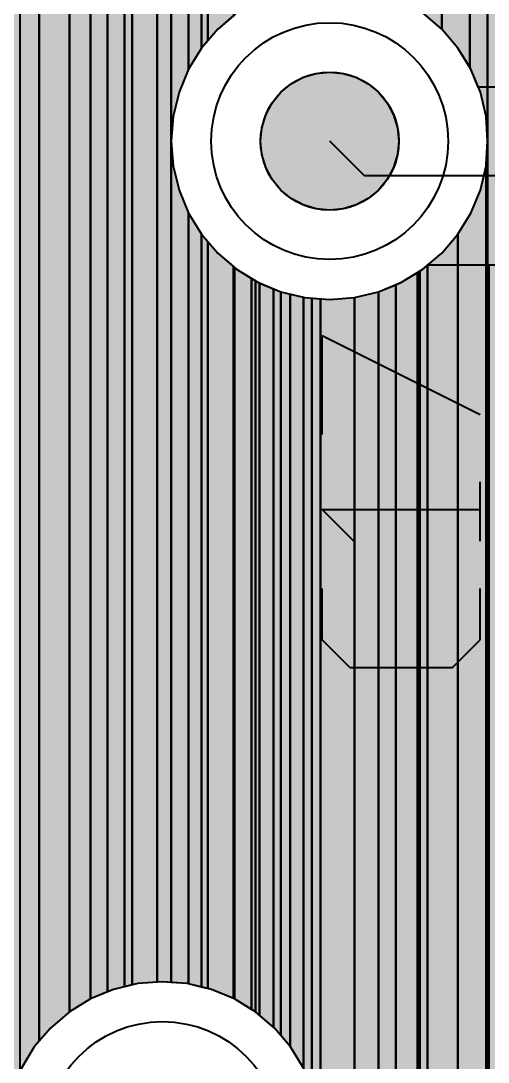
# Model space of a CAD drawing. Header units: millimetres. Extents: x 2 to 110, y 3 to 56.
# Drawn here: x 70.42 to 73.42, y 21.91 to 28.61 of the extents above; entities that cross this region are included whole.
import ezdxf

# ---------------------------------------------------------------- set-up
doc = ezdxf.new("R2010")
doc.units = ezdxf.units.MM
for name, color, linetype in [('bottom_copper', 7, 'Continuous'), ('drill_plated', 7, 'Continuous'), ('top_copper', 7, 'Continuous'), ('top_silk', 7, 'Continuous')]:
    doc.layers.add(name, color=color, linetype=linetype)

# ---------------------------------------------------------------- blocks, each defined once
blk = doc.blocks.new('Block24563')
at = {"layer": 'bottom_copper', "lineweight": 40}
for points in [[(0.3865, 24.294), (0.3771, 24.4534), (0.3398, 24.6089), (0.2786, 24.7567), (0.2711, 24.7689), (0.2711, 48.7902), (0.3865, 48.838), (0.3865, 24.294)], [(0.4957, 2.0516), (0.4307, 1.8946), (0.391, 1.7294), (0.3865, 1.6721), (0.3865, 48.838), (0.4281, 48.8552), (0.4957, 48.8966), (0.4957, 2.0516)], [(0.2711, 24.7689), (0.195, 24.893), (0.0911, 25.0146), (0.0911, 48.7493), (0.1059, 48.7505), (0.2711, 48.7902), (0.2711, 24.7689)], [(0.0911, 25.0146), (-0.0305, 25.1185), (-0.0652, 25.1398), (-0.0652, 48.7373), (-0.0635, 48.7372), (0.0911, 48.7493), (0.0911, 25.0146)], [(0.3865, 1.6721), (0.3777, 1.56), (0.3777, 24.1448), (0.3865, 24.294), (0.3865, 1.6721)], [(0.3771, 0), (0.195, 0), (0.195, 23.695), (0.2786, 23.8313), (0.3398, 23.9791), (0.3771, 24.1346), (0.3771, 0)], [(0.3777, 0), (0.3771, 0), (0.3771, 24.1346), (0.3777, 24.1448), (0.3777, 0)], [(0.195, 0), (0, 0), (0, 23.4956), (0.0911, 23.5734), (0.195, 23.695), (0.195, 0)], [(0, 1.56), (-0.01, 1.7294), (-0.0497, 1.8946), (-0.0652, 1.932), (-0.0652, 23.4482), (-0.0305, 23.4695), (0, 23.4956), (0, 1.56)]]:
    blk.add_hatch(color=7, dxfattribs=at).paths.add_polyline_path(points, flags=0)
at = {"layer": 'bottom_copper', "color": 7, "lineweight": 40}
for points in [[(0.3865, 24.294), (0.3771, 24.4534), (0.3398, 24.6089), (0.2786, 24.7567), (0.2711, 24.7689), (0.2711, 48.7902), (0.3865, 48.838), (0.3865, 24.294)], [(0.4957, 2.0516), (0.4307, 1.8946), (0.391, 1.7294), (0.3865, 1.6721), (0.3865, 48.838), (0.4281, 48.8552), (0.4957, 48.8966), (0.4957, 2.0516)], [(0.2711, 24.7689), (0.195, 24.893), (0.0911, 25.0146), (0.0911, 48.7493), (0.1059, 48.7505), (0.2711, 48.7902), (0.2711, 24.7689)], [(0.0911, 25.0146), (-0.0305, 25.1185), (-0.0652, 25.1398), (-0.0652, 48.7373), (-0.0635, 48.7372), (0.0911, 48.7493), (0.0911, 25.0146)], [(0.3865, 1.6721), (0.3777, 1.56), (0.3777, 24.1448), (0.3865, 24.294), (0.3865, 1.6721)], [(0.3771, 0), (0.195, 0), (0.195, 23.695), (0.2786, 23.8313), (0.3398, 23.9791), (0.3771, 24.1346), (0.3771, 0)], [(0.3777, 0), (0.3771, 0), (0.3771, 24.1346), (0.3777, 24.1448), (0.3777, 0)], [(0.195, 0), (0, 0), (0, 23.4956), (0.0911, 23.5734), (0.195, 23.695), (0.195, 0)], [(0, 1.56), (-0.01, 1.7294), (-0.0497, 1.8946), (-0.0652, 1.932), (-0.0652, 23.4482), (-0.0305, 23.4695), (0, 23.4956), (0, 1.56)]]:
    blk.add_lwpolyline(points, close=True, dxfattribs=at)
blk = doc.blocks.new('Block25898')
at = {"layer": 'bottom_copper', "lineweight": 40}
for points in [[(0.4912, 22.6856), (0.39, 22.5992), (0.326, 22.5243), (0.326, 35.4624), (0.4396, 35.5321), (0.4912, 35.5762), (0.4912, 22.6856)], [(0.326, 22.5243), (0.2861, 22.4776), (0.2025, 22.3413), (0.2025, 35.4067), (0.3033, 35.4485), (0.326, 35.4624), (0.326, 22.5243)], [(0.0915, 16.4672), (0.0347, 16.4717), (0, 16.469), (0, 35.35), (0.0915, 35.3719), (0.0915, 16.4672)], [(0.2025, 22.3413), (0.1413, 22.1935), (0.104, 22.038), (0.0915, 21.8786), (0.0915, 35.3719), (0.1555, 35.3873), (0.2025, 35.4067), (0.2025, 22.3413)], [(0, 16.469), (-0.1247, 16.4592), (-0.161, 16.4505), (-0.161, 35.3376), (-0.1594, 35.3375), (0, 35.35), (0, 16.469)], [(0.2025, 16.4572), (0.1941, 16.4592), (0.0915, 16.4672), (0.0915, 21.8786), (0.104, 21.7192), (0.1413, 21.5637), (0.2025, 21.4159), (0.2025, 16.4572)], [(0.326, 16.4275), (0.2025, 16.4572), (0.2025, 21.4159), (0.2861, 21.2796), (0.326, 21.2329), (0.326, 16.4275)], [(0.4912, 16.3632), (0.3496, 16.4219), (0.326, 16.4275), (0.326, 21.2329), (0.39, 21.158), (0.4912, 21.0715), (0.4912, 16.3632)], [(0.6071, 16.2934), (0.4974, 16.3607), (0.4912, 16.3632), (0.4912, 21.0715), (0.5116, 21.0541), (0.6071, 20.9955), (0.6071, 16.2934)], [(0.7487, 16.1788), (0.6337, 16.2771), (0.6071, 16.2934), (0.6071, 20.9955), (0.6479, 20.9705), (0.7487, 20.9287), (0.7487, 16.1788)], [(1.6749, -0.4834), (1.6254, -0.3638), (1.5366, -0.2189), (1.5366, 20.9553), (1.5733, 20.9705), (1.6749, 21.0328), (1.6749, -0.4834)], [(0.8566, 16.0546), (0.7553, 16.1732), (0.7487, 16.1788), (0.7487, 20.9287), (0.7957, 20.9093), (0.8566, 20.8947), (0.8566, 16.0546)], [(1.4255, -0.089), (1.2971, 0.0206), (1.27, 0.0372), (1.27, 20.872), (1.4255, 20.9093), (1.4255, -0.089)], [(1.5366, -0.2189), (1.4263, -0.0897), (1.4255, -0.089), (1.4255, 20.9093), (1.5366, 20.9553), (1.5366, -0.2189)], [(0.9952, 15.7887), (0.9428, 15.9153), (0.8592, 16.0516), (0.8566, 16.0546), (0.8566, 20.8947), (0.9512, 20.872), (0.9952, 20.8685), (0.9952, 15.7887)], [(1.0507, 15.4526), (1.0413, 15.612), (1.004, 15.7675), (0.9952, 15.7887), (0.9952, 20.8685), (1.0507, 20.8642), (1.0507, 15.4526)], [(1.27, 0.0372), (1.1522, 0.1094), (1.0507, 0.1514), (1.0507, 20.8642), (1.1106, 20.8595), (1.27, 20.872), (1.27, 0.0372)]]:
    blk.add_hatch(color=7, dxfattribs=at).paths.add_polyline_path(points, flags=0)
at = {"layer": 'bottom_copper', "color": 7, "lineweight": 40}
for points in [[(0.4912, 22.6856), (0.39, 22.5992), (0.326, 22.5243), (0.326, 35.4624), (0.4396, 35.5321), (0.4912, 35.5762), (0.4912, 22.6856)], [(0.326, 22.5243), (0.2861, 22.4776), (0.2025, 22.3413), (0.2025, 35.4067), (0.3033, 35.4485), (0.326, 35.4624), (0.326, 22.5243)], [(0.0915, 16.4672), (0.0347, 16.4717), (0, 16.469), (0, 35.35), (0.0915, 35.3719), (0.0915, 16.4672)], [(0.2025, 22.3413), (0.1413, 22.1935), (0.104, 22.038), (0.0915, 21.8786), (0.0915, 35.3719), (0.1555, 35.3873), (0.2025, 35.4067), (0.2025, 22.3413)], [(0, 16.469), (-0.1247, 16.4592), (-0.161, 16.4505), (-0.161, 35.3376), (-0.1594, 35.3375), (0, 35.35), (0, 16.469)], [(0.2025, 16.4572), (0.1941, 16.4592), (0.0915, 16.4672), (0.0915, 21.8786), (0.104, 21.7192), (0.1413, 21.5637), (0.2025, 21.4159), (0.2025, 16.4572)], [(0.326, 16.4275), (0.2025, 16.4572), (0.2025, 21.4159), (0.2861, 21.2796), (0.326, 21.2329), (0.326, 16.4275)], [(0.4912, 16.3632), (0.3496, 16.4219), (0.326, 16.4275), (0.326, 21.2329), (0.39, 21.158), (0.4912, 21.0715), (0.4912, 16.3632)], [(0.6071, 16.2934), (0.4974, 16.3607), (0.4912, 16.3632), (0.4912, 21.0715), (0.5116, 21.0541), (0.6071, 20.9955), (0.6071, 16.2934)], [(0.7487, 16.1788), (0.6337, 16.2771), (0.6071, 16.2934), (0.6071, 20.9955), (0.6479, 20.9705), (0.7487, 20.9287), (0.7487, 16.1788)], [(1.6749, -0.4834), (1.6254, -0.3638), (1.5366, -0.2189), (1.5366, 20.9553), (1.5733, 20.9705), (1.6749, 21.0328), (1.6749, -0.4834)], [(0.8566, 16.0546), (0.7553, 16.1732), (0.7487, 16.1788), (0.7487, 20.9287), (0.7957, 20.9093), (0.8566, 20.8947), (0.8566, 16.0546)], [(1.4255, -0.089), (1.2971, 0.0206), (1.27, 0.0372), (1.27, 20.872), (1.4255, 20.9093), (1.4255, -0.089)], [(1.5366, -0.2189), (1.4263, -0.0897), (1.4255, -0.089), (1.4255, 20.9093), (1.5366, 20.9553), (1.5366, -0.2189)], [(0.9952, 15.7887), (0.9428, 15.9153), (0.8592, 16.0516), (0.8566, 16.0546), (0.8566, 20.8947), (0.9512, 20.872), (0.9952, 20.8685), (0.9952, 15.7887)], [(1.0507, 15.4526), (1.0413, 15.612), (1.004, 15.7675), (0.9952, 15.7887), (0.9952, 20.8685), (1.0507, 20.8642), (1.0507, 15.4526)], [(1.27, 0.0372), (1.1522, 0.1094), (1.0507, 0.1514), (1.0507, 20.8642), (1.1106, 20.8595), (1.27, 20.872), (1.27, 0.0372)]]:
    blk.add_lwpolyline(points, close=True, dxfattribs=at)
blk = doc.blocks.new('Block27405')
at = {"layer": 'bottom_copper', "lineweight": 40}
for points in [[(1.5789, 18.5037), (1.5475, 18.467), (1.4639, 18.3307), (1.4573, 18.3148), (1.4573, 38.0514), (1.5789, 37.9475), (1.5789, 18.5037)], [(1.773, 18.6925), (1.6514, 18.5886), (1.5789, 18.5037), (1.5789, 37.9475), (1.7152, 37.8639), (1.773, 37.84), (1.773, 18.6925)], [(1.9093, 18.7761), (1.773, 18.6925), (1.773, 37.84), (1.863, 37.8027), (1.9093, 37.7916), (1.9093, 18.7761)], [(2.0185, 18.8213), (1.9093, 18.7761), (1.9093, 37.7916), (2.0185, 37.7654), (2.0185, 18.8213)], [(2.1763, 18.8659), (2.0571, 18.8373), (2.0185, 18.8213), (2.0185, 37.7654), (2.1763, 37.753), (2.1763, 18.8659)]]:
    blk.add_hatch(color=7, dxfattribs=at).paths.add_polyline_path(points, flags=0)
at = {"layer": 'bottom_copper', "color": 7, "lineweight": 40}
for points in [[(1.5789, 18.5037), (1.5475, 18.467), (1.4639, 18.3307), (1.4573, 18.3148), (1.4573, 38.0514), (1.5789, 37.9475), (1.5789, 18.5037)], [(1.773, 18.6925), (1.6514, 18.5886), (1.5789, 18.5037), (1.5789, 37.9475), (1.7152, 37.8639), (1.773, 37.84), (1.773, 18.6925)], [(1.9093, 18.7761), (1.773, 18.6925), (1.773, 37.84), (1.863, 37.8027), (1.9093, 37.7916), (1.9093, 18.7761)], [(2.0185, 18.8213), (1.9093, 18.7761), (1.9093, 37.7916), (2.0185, 37.7654), (2.0185, 18.8213)], [(2.1763, 18.8659), (2.0571, 18.8373), (2.0185, 18.8213), (2.0185, 37.7654), (2.1763, 37.753), (2.1763, 18.8659)]]:
    blk.add_lwpolyline(points, close=True, dxfattribs=at)
blk = doc.blocks.new('Block87361')
at = {"layer": 'top_copper', "lineweight": 40}
for points in [[(0, 0), (-0.0071, -0.0017), (-0.044, -0.017), (-0.0781, -0.0379), (-0.0893, -0.0474), (-0.2507, -0.0474), (-0.2984, 0.0678), (-0.382, 0.2041), (-0.4859, 0.3257), (-0.6075, 0.4296), (-0.7438, 0.5132), (-0.8916, 0.5744), (-1.0471, 0.6117), (-1.2065, 0.6242), (-1.3659, 0.6117), (-1.5214, 0.5744), (-1.6582, 0.5177), (-1.6582, 1.5101), (-0.8563, 1.5101), (-0.6165, 1.2702), (-0.6067, 1.2589), (-0.5612, 1.2199), (-0.51, 1.1886), (-0.4546, 1.1656), (-0.3963, 1.1516), (-0.3365, 1.1469), (-0.3216, 1.1481), (0, 1.1481), (0, 0)], [(0.3021, 1.1445), (0.2665, 1.1045), (0.2345, 1.0849), (0.1661, 1.0265), (0.1077, 0.9581), (0.0607, 0.8814), (0.0263, 0.7982), (0.0053, 0.7108), (0, 0.6211), (0, 1.1481), (0.3057, 1.1481), (0.3021, 1.1445)]]:
    blk.add_hatch(color=7, dxfattribs=at).paths.add_polyline_path(points, flags=0)
at = {"layer": 'top_copper', "color": 7, "lineweight": 40}
for points in [[(0, 0), (-0.0071, -0.0017), (-0.044, -0.017), (-0.0781, -0.0379), (-0.0893, -0.0474), (-0.2507, -0.0474), (-0.2984, 0.0678), (-0.382, 0.2041), (-0.4859, 0.3257), (-0.6075, 0.4296), (-0.7438, 0.5132), (-0.8916, 0.5744), (-1.0471, 0.6117), (-1.2065, 0.6242), (-1.3659, 0.6117), (-1.5214, 0.5744), (-1.6582, 0.5177), (-1.6582, 1.5101), (-0.8563, 1.5101), (-0.6165, 1.2702), (-0.6067, 1.2589), (-0.5612, 1.2199), (-0.51, 1.1886), (-0.4546, 1.1656), (-0.3963, 1.1516), (-0.3365, 1.1469), (-0.3216, 1.1481), (0, 1.1481), (0, 0)], [(0.3021, 1.1445), (0.2665, 1.1045), (0.2345, 1.0849), (0.1661, 1.0265), (0.1077, 0.9581), (0.0607, 0.8814), (0.0263, 0.7982), (0.0053, 0.7108), (0, 0.6211), (0, 1.1481), (0.3057, 1.1481), (0.3021, 1.1445)]]:
    blk.add_lwpolyline(points, close=True, dxfattribs=at)
blk = doc.blocks.new('Block88130')
at = {"layer": 'top_copper', "lineweight": 40}
for points in [[(0.9444, 1.544), (0.9344, 1.7134), (0.8947, 1.8786), (0.8947, 23.4417), (0.9139, 23.4535), (0.9444, 23.4795), (0.9444, 1.544)], [(1.3221, 0), (0.9444, 0), (0.9444, 23.4795), (0.9479, 23.4825), (1.3221, 23.4825), (1.3221, 0)], [(1.3382, 1.7251), (1.3354, 1.7134), (1.3221, 1.544), (1.3221, 23.4825), (1.3382, 23.4825), (1.3382, 1.7251)], [(0.8947, 1.8786), (0.8297, 2.0356), (0.7409, 2.1805), (0.7409, 23.3547), (0.7776, 23.3699), (0.8947, 23.4417), (0.8947, 1.8786)], [(0, 18.5253), (-0.0404, 18.5726), (-0.1368, 18.655), (-0.1368, 23.3654), (0, 23.3087), (0, 18.5253)], [(0.7409, 2.1805), (0.6306, 2.3097), (0.6298, 2.3104), (0.6298, 23.3087), (0.7409, 23.3547), (0.7409, 2.1805)], [(0.1471, 18.3147), (0.0635, 18.451), (0, 18.5253), (0, 23.3087), (0.1471, 23.2734), (0.1471, 18.3147)], [(0.255, 17.852), (0.2456, 18.0114), (0.2083, 18.1669), (0.1471, 18.3147), (0.1471, 23.2734), (0.1555, 23.2714), (0.255, 23.2636), (0.255, 17.852)], [(0.4743, 2.4366), (0.3565, 2.5088), (0.255, 2.5508), (0.255, 23.2636), (0.3149, 23.2589), (0.4743, 23.2714), (0.4743, 2.4366)], [(0.6298, 2.3104), (0.5014, 2.42), (0.4743, 2.4366), (0.4743, 23.2714), (0.6298, 23.3087), (0.6298, 2.3104)]]:
    blk.add_hatch(color=7, dxfattribs=at).paths.add_polyline_path(points, flags=0)
at = {"layer": 'top_copper', "color": 7, "lineweight": 40}
for points in [[(0.9444, 1.544), (0.9344, 1.7134), (0.8947, 1.8786), (0.8947, 23.4417), (0.9139, 23.4535), (0.9444, 23.4795), (0.9444, 1.544)], [(1.3221, 0), (0.9444, 0), (0.9444, 23.4795), (0.9479, 23.4825), (1.3221, 23.4825), (1.3221, 0)], [(1.3382, 1.7251), (1.3354, 1.7134), (1.3221, 1.544), (1.3221, 23.4825), (1.3382, 23.4825), (1.3382, 1.7251)], [(0.8947, 1.8786), (0.8297, 2.0356), (0.7409, 2.1805), (0.7409, 23.3547), (0.7776, 23.3699), (0.8947, 23.4417), (0.8947, 1.8786)], [(0, 18.5253), (-0.0404, 18.5726), (-0.1368, 18.655), (-0.1368, 23.3654), (0, 23.3087), (0, 18.5253)], [(0.7409, 2.1805), (0.6306, 2.3097), (0.6298, 2.3104), (0.6298, 23.3087), (0.7409, 23.3547), (0.7409, 2.1805)], [(0.1471, 18.3147), (0.0635, 18.451), (0, 18.5253), (0, 23.3087), (0.1471, 23.2734), (0.1471, 18.3147)], [(0.255, 17.852), (0.2456, 18.0114), (0.2083, 18.1669), (0.1471, 18.3147), (0.1471, 23.2734), (0.1555, 23.2714), (0.255, 23.2636), (0.255, 17.852)], [(0.4743, 2.4366), (0.3565, 2.5088), (0.255, 2.5508), (0.255, 23.2636), (0.3149, 23.2589), (0.4743, 23.2714), (0.4743, 2.4366)], [(0.6298, 2.3104), (0.5014, 2.42), (0.4743, 2.4366), (0.4743, 23.2714), (0.6298, 23.3087), (0.6298, 2.3104)]]:
    blk.add_lwpolyline(points, close=True, dxfattribs=at)
blk = doc.blocks.new('Block89027')
at = {"layer": 'top_copper', "lineweight": 40}
for points in [[(2.6609, -3.7992), (2.6041, -3.7947), (2.4447, -3.8072), (2.3607, -3.8273), (2.3607, 3.5172), (2.6609, 3.5172), (2.6609, -3.7992)], [(2.8555, 2.2112), (2.7719, 2.0749), (2.7107, 1.9271), (2.6734, 1.7716), (2.6609, 1.6122), (2.6609, 3.5172), (2.8555, 3.5172), (2.8555, 2.2112)], [(3.0668, 2.4246), (2.9594, 2.3328), (2.8555, 2.2112), (2.8555, 3.5172), (3.0668, 3.5172), (3.0668, 2.4246)], [(2.3607, -3.8273), (2.2892, -3.8445), (2.1414, -3.9057), (2.0051, -3.9893), (1.8835, -4.0932), (1.7796, -4.2148), (1.696, -4.3511), (1.6411, -4.4838), (1.4988, -4.4838), (1.4988, 2.9182), (2.0959, 2.9182), (2.1059, 2.9174), (2.1458, 2.9205), (2.1846, 2.9299), (2.2216, 2.9452), (2.2557, 2.9661), (2.2861, 2.992), (2.312, 3.0224), (2.3329, 3.0565), (2.3482, 3.0935), (2.3576, 3.1323), (2.3607, 3.1722), (2.3607, -3.8273)], [(2.8555, -3.8293), (2.7635, -3.8072), (2.6609, -3.7992), (2.6609, 1.6122), (2.6734, 1.4528), (2.7107, 1.2973), (2.7719, 1.1495), (2.8555, 1.0132), (2.8555, -3.8293)], [(3.0668, -3.9057), (2.919, -3.8445), (2.8555, -3.8293), (2.8555, 1.0132), (2.9594, 0.8916), (3.0668, 0.7998), (3.0668, -3.9057)], [(3.2031, -3.9893), (3.0668, -3.9057), (3.0668, 0.7998), (3.081, 0.7877), (3.2031, 0.7128), (3.2031, -3.9893)], [(3.2283, -4.0108), (3.2031, -3.9893), (3.2031, 0.7128), (3.2173, 0.7041), (3.2283, 0.6996), (3.2283, -4.0108)]]:
    blk.add_hatch(color=7, dxfattribs=at).paths.add_polyline_path(points, flags=0)
at = {"layer": 'top_copper', "color": 7, "lineweight": 40}
for points in [[(2.6609, -3.7992), (2.6041, -3.7947), (2.4447, -3.8072), (2.3607, -3.8273), (2.3607, 3.5172), (2.6609, 3.5172), (2.6609, -3.7992)], [(2.8555, 2.2112), (2.7719, 2.0749), (2.7107, 1.9271), (2.6734, 1.7716), (2.6609, 1.6122), (2.6609, 3.5172), (2.8555, 3.5172), (2.8555, 2.2112)], [(3.0668, 2.4246), (2.9594, 2.3328), (2.8555, 2.2112), (2.8555, 3.5172), (3.0668, 3.5172), (3.0668, 2.4246)], [(2.3607, -3.8273), (2.2892, -3.8445), (2.1414, -3.9057), (2.0051, -3.9893), (1.8835, -4.0932), (1.7796, -4.2148), (1.696, -4.3511), (1.6411, -4.4838), (1.4988, -4.4838), (1.4988, 2.9182), (2.0959, 2.9182), (2.1059, 2.9174), (2.1458, 2.9205), (2.1846, 2.9299), (2.2216, 2.9452), (2.2557, 2.9661), (2.2861, 2.992), (2.312, 3.0224), (2.3329, 3.0565), (2.3482, 3.0935), (2.3576, 3.1323), (2.3607, 3.1722), (2.3607, -3.8273)], [(2.8555, -3.8293), (2.7635, -3.8072), (2.6609, -3.7992), (2.6609, 1.6122), (2.6734, 1.4528), (2.7107, 1.2973), (2.7719, 1.1495), (2.8555, 1.0132), (2.8555, -3.8293)], [(3.0668, -3.9057), (2.919, -3.8445), (2.8555, -3.8293), (2.8555, 1.0132), (2.9594, 0.8916), (3.0668, 0.7998), (3.0668, -3.9057)], [(3.2031, -3.9893), (3.0668, -3.9057), (3.0668, 0.7998), (3.081, 0.7877), (3.2031, 0.7128), (3.2031, -3.9893)], [(3.2283, -4.0108), (3.2031, -3.9893), (3.2031, 0.7128), (3.2173, 0.7041), (3.2283, 0.6996), (3.2283, -4.0108)]]:
    blk.add_lwpolyline(points, close=True, dxfattribs=at)

msp = doc.modelspace()

# ---------------------------------------------------------------- hatches: boundary and pattern name
at = {"layer": 'bottom_copper', "lineweight": 40}
msp.add_hatch(color=7, dxfattribs=at).paths.add_polyline_path([(72.84, 27.7453), (72.8147, 27.6619), (72.7736, 27.585), (72.7183, 27.5177), (72.651, 27.4624), (72.5741, 27.4213), (72.4907, 27.396), (72.404, 27.3875), (72.3173, 27.396), (72.2339, 27.4213), (72.157, 27.4624), (72.0897, 27.5177), (72.0344, 27.585), (71.9933, 27.6619), (71.968, 27.7453), (71.9595, 27.832), (71.968, 27.9187), (71.9933, 28.0021), (72.0344, 28.079), (72.0897, 28.1463), (72.157, 28.2016), (72.2339, 28.2427), (72.3173, 28.268), (72.404, 28.2765), (72.4907, 28.268), (72.5741, 28.2427), (72.651, 28.2016), (72.7183, 28.1463), (72.7736, 28.079), (72.8147, 28.0021), (72.84, 27.9187), (72.8485, 27.832), (72.84, 27.7453)], flags=0)
at = {"layer": 'drill_plated', "lineweight": 40}
msp.add_hatch(color=7, dxfattribs=at).paths.add_polyline_path([(72.84, 27.7453), (72.8147, 27.6619), (72.7736, 27.585), (72.7183, 27.5177), (72.651, 27.4624), (72.5741, 27.4213), (72.4907, 27.396), (72.404, 27.3875), (72.3173, 27.396), (72.2339, 27.4213), (72.157, 27.4624), (72.0897, 27.5177), (72.0344, 27.585), (71.9933, 27.6619), (71.968, 27.7453), (71.9595, 27.832), (71.968, 27.9187), (71.9933, 28.0021), (72.0344, 28.079), (72.0897, 28.1463), (72.157, 28.2016), (72.2339, 28.2427), (72.3173, 28.268), (72.404, 28.2765), (72.4907, 28.268), (72.5741, 28.2427), (72.651, 28.2016), (72.7183, 28.1463), (72.7736, 28.079), (72.8147, 28.0021), (72.84, 27.9187), (72.8485, 27.832), (72.84, 27.7453)], flags=0)
at = {"layer": 'top_copper', "lineweight": 40}
msp.add_hatch(color=7, dxfattribs=at).paths.add_polyline_path([(72.84, 27.7453), (72.8147, 27.6619), (72.7736, 27.585), (72.7183, 27.5177), (72.651, 27.4624), (72.5741, 27.4213), (72.4907, 27.396), (72.404, 27.3875), (72.3173, 27.396), (72.2339, 27.4213), (72.157, 27.4624), (72.0897, 27.5177), (72.0344, 27.585), (71.9933, 27.6619), (71.968, 27.7453), (71.9595, 27.832), (71.968, 27.9187), (71.9933, 28.0021), (72.0344, 28.079), (72.0897, 28.1463), (72.157, 28.2016), (72.2339, 28.2427), (72.3173, 28.268), (72.404, 28.2765), (72.4907, 28.268), (72.5741, 28.2427), (72.651, 28.2016), (72.7183, 28.1463), (72.7736, 28.079), (72.8147, 28.0021), (72.84, 27.9187), (72.8485, 27.832), (72.84, 27.7453)], flags=0)

# ---------------------------------------------------------------- linework, layer by layer
at = {"layer": 'bottom_copper', "color": 7, "lineweight": 40}
for p, q in [((71.1324, 22.4039), (71.1324, 41.291)), ((71.1324, 41.291), (71.1324, 22.4039)), ((71.805, 28.6565), (71.6834, 28.5526)), ((73.1246, 28.5526), (73.003, 28.6565)), ((71.6834, 28.5526), (71.5795, 28.431)), ((73.2285, 28.431), (73.1246, 28.5526)), ((71.5795, 28.431), (71.4959, 28.2947)), ((73.3121, 28.2947), (73.2285, 28.431)), ((71.4959, 28.2947), (71.4347, 28.1469)), ((73.3733, 28.1469), (73.3121, 28.2947)), ((71.4347, 28.1469), (71.3974, 27.9914)), ((73.4106, 27.9914), (73.3733, 28.1469)), ((71.3974, 27.9914), (71.3849, 27.832)), ((73.42, 27.832), (73.4106, 27.9914)), ((71.3849, 27.832), (71.3974, 27.6726)), ((73.4106, 27.6726), (73.42, 27.832)), ((71.3974, 27.6726), (71.4347, 27.5171)), ((73.3733, 27.5171), (73.4106, 27.6726)), ((71.4347, 27.5171), (71.4959, 27.3693)), ((73.3121, 27.3693), (73.3733, 27.5171)), ((71.4959, 27.3693), (71.5795, 27.233)), ((73.2285, 27.233), (73.3121, 27.3693)), ((71.5795, 27.233), (71.6834, 27.1114)), ((73.1246, 27.1114), (73.2285, 27.233)), ((71.6834, 27.1114), (71.805, 27.0075)), ((73.003, 27.0075), (73.1246, 27.1114)), ((71.805, 27.0075), (71.9413, 26.9239)), ((72.9683, 26.9862), (73.003, 27.0075)), ((72.8667, 26.9239), (72.9683, 26.9862)), ((72.9683, 5.47), (72.9683, 26.9862)), ((72.9683, 26.9862), (72.9683, 5.47)), ((71.9413, 26.9239), (72.0891, 26.8627)), ((72.0891, 26.8627), (72.2446, 26.8254)), ((72.5634, 26.8254), (72.7189, 26.8627)), ((72.7189, 26.8627), (72.8667, 26.9239)), ((72.2446, 26.8254), (72.404, 26.8129)), ((72.404, 26.8129), (72.5634, 26.8254)), ((71.0132, 22.3753), (70.8654, 22.3141)), ((71.1324, 22.4039), (71.0132, 22.3753)), ((71.1687, 22.4126), (71.1324, 22.4039)), ((71.3281, 22.4251), (71.1687, 22.4126)), ((71.4875, 22.4126), (71.3281, 22.4251)), ((71.643, 22.3753), (71.4875, 22.4126)), ((71.7908, 22.3141), (71.643, 22.3753)), ((70.8654, 22.3141), (70.7291, 22.2305)), ((71.9271, 22.2305), (71.7908, 22.3141)), ((70.7291, 22.2305), (70.6075, 22.1266)), ((72.0487, 22.1266), (71.9271, 22.2305)), ((70.6075, 22.1266), (70.5036, 22.005)), ((72.1526, 22.005), (72.0487, 22.1266)), ((70.5036, 22.005), (70.42, 21.8687)), ((72.2362, 21.8687), (72.1526, 22.005))]:
    msp.add_line(p, q, dxfattribs=at)
msp.add_lwpolyline([(72.84, 27.7453), (72.8147, 27.6619), (72.7736, 27.585), (72.7183, 27.5177), (72.651, 27.4624), (72.5741, 27.4213), (72.4907, 27.396), (72.404, 27.3875), (72.3173, 27.396), (72.2339, 27.4213), (72.157, 27.4624), (72.0897, 27.5177), (72.0344, 27.585), (71.9933, 27.6619), (71.968, 27.7453), (71.9595, 27.832), (71.968, 27.9187), (71.9933, 28.0021), (72.0344, 28.079), (72.0897, 28.1463), (72.157, 28.2016), (72.2339, 28.2427), (72.3173, 28.268), (72.404, 28.2765), (72.4907, 28.268), (72.5741, 28.2427), (72.651, 28.2016), (72.7183, 28.1463), (72.7736, 28.079), (72.8147, 28.0021), (72.84, 27.9187), (72.8485, 27.832), (72.84, 27.7453)], close=True, dxfattribs=at)
for centre, major_axis in [((72.404, 27.832), (0.762, 0)), ((72.404, 27.832), (0.4445, 0)), ((71.3281, 21.406), (0.762, 0))]:
    msp.add_ellipse(centre, major_axis=major_axis, ratio=1, dxfattribs=at)
at = {"layer": 'drill_plated', "color": 7, "lineweight": 40}
msp.add_lwpolyline([(72.84, 27.7453), (72.8147, 27.6619), (72.7736, 27.585), (72.7183, 27.5177), (72.651, 27.4624), (72.5741, 27.4213), (72.4907, 27.396), (72.404, 27.3875), (72.3173, 27.396), (72.2339, 27.4213), (72.157, 27.4624), (72.0897, 27.5177), (72.0344, 27.585), (71.9933, 27.6619), (71.968, 27.7453), (71.9595, 27.832), (71.968, 27.9187), (71.9933, 28.0021), (72.0344, 28.079), (72.0897, 28.1463), (72.157, 28.2016), (72.2339, 28.2427), (72.3173, 28.268), (72.404, 28.2765), (72.4907, 28.268), (72.5741, 28.2427), (72.651, 28.2016), (72.7183, 28.1463), (72.7736, 28.079), (72.8147, 28.0021), (72.84, 27.9187), (72.8485, 27.832), (72.84, 27.7453)], close=True, dxfattribs=at)
msp.add_ellipse((72.404, 27.832), major_axis=(0.4445, 0), ratio=1, dxfattribs=at)
at = {"layer": 'top_copper', "color": 7, "lineweight": 40}
for p, q in [((71.805, 28.6565), (71.6834, 28.5526)), ((73.1246, 28.5526), (73.003, 28.6565)), ((71.6834, 28.5526), (71.5795, 28.431)), ((73.2285, 28.431), (73.1246, 28.5526)), ((71.5795, 28.431), (71.4959, 28.2947)), ((73.3121, 28.2947), (73.2285, 28.431)), ((71.4959, 28.2947), (71.4347, 28.1469)), ((73.3598, 28.1795), (73.3121, 28.2947)), ((71.4347, 28.1469), (71.3974, 27.9914)), ((73.5212, 28.1795), (73.3598, 28.1795)), ((71.3974, 27.9914), (71.3849, 27.832)), ((71.3849, 27.832), (71.3974, 27.6726)), ((72.628, 27.608), (72.404, 27.832)), ((71.3974, 27.6726), (71.4347, 27.5171)), ((74.182, 27.608), (72.628, 27.608)), ((71.4347, 27.5171), (71.4959, 27.3693)), ((71.4959, 27.3693), (71.5795, 27.233)), ((71.5795, 27.233), (71.6834, 27.1114)), ((71.6834, 27.1114), (71.805, 27.0075)), ((71.805, 27.0075), (71.9413, 26.9239)), ((72.8667, 26.9239), (73.003, 27.0075)), ((73.003, 27.0075), (73.037, 27.0365)), ((73.037, 27.0365), (73.5212, 27.0365)), ((71.9413, 26.9239), (71.9523, 26.9194)), ((71.9523, 22.209), (71.9523, 26.9194)), ((71.9523, 26.9194), (72.0891, 26.8627)), ((71.9523, 26.9194), (71.9523, 22.209)), ((72.0891, 26.8627), (72.2446, 26.8254)), ((72.5634, 26.8254), (72.7189, 26.8627)), ((72.7189, 26.8627), (72.8667, 26.9239)), ((72.2446, 26.8254), (72.404, 26.8129)), ((72.404, 26.8129), (72.5634, 26.8254)), ((71.0132, 22.3753), (70.8654, 22.3141)), ((71.1687, 22.4126), (71.0132, 22.3753)), ((71.3281, 22.4251), (71.1687, 22.4126)), ((71.4875, 22.4126), (71.3281, 22.4251)), ((71.643, 22.3753), (71.4875, 22.4126)), ((71.7908, 22.3141), (71.643, 22.3753)), ((70.8654, 22.3141), (70.7291, 22.2305)), ((71.9271, 22.2305), (71.7908, 22.3141)), ((70.7291, 22.2305), (70.6075, 22.1266)), ((71.9523, 22.209), (71.9271, 22.2305)), ((72.0487, 22.1266), (71.9523, 22.209)), ((70.6075, 22.1266), (70.5036, 22.005)), ((72.1526, 22.005), (72.0487, 22.1266)), ((70.5036, 22.005), (70.42, 21.8687)), ((72.2362, 21.8687), (72.1526, 22.005))]:
    msp.add_line(p, q, dxfattribs=at)
msp.add_lwpolyline([(72.84, 27.7453), (72.8147, 27.6619), (72.7736, 27.585), (72.7183, 27.5177), (72.651, 27.4624), (72.5741, 27.4213), (72.4907, 27.396), (72.404, 27.3875), (72.3173, 27.396), (72.2339, 27.4213), (72.157, 27.4624), (72.0897, 27.5177), (72.0344, 27.585), (71.9933, 27.6619), (71.968, 27.7453), (71.9595, 27.832), (71.968, 27.9187), (71.9933, 28.0021), (72.0344, 28.079), (72.0897, 28.1463), (72.157, 28.2016), (72.2339, 28.2427), (72.3173, 28.268), (72.404, 28.2765), (72.4907, 28.268), (72.5741, 28.2427), (72.651, 28.2016), (72.7183, 28.1463), (72.7736, 28.079), (72.8147, 28.0021), (72.84, 27.9187), (72.8485, 27.832), (72.84, 27.7453)], close=True, dxfattribs=at)
for centre, major_axis in [((72.404, 27.832), (0.762, 0)), ((72.404, 27.832), (0.4445, 0)), ((71.3281, 21.406), (0.762, 0))]:
    msp.add_ellipse(centre, major_axis=major_axis, ratio=1, dxfattribs=at)
at = {"layer": 'top_silk', "color": 7, "lineweight": 40}
for p, q in [((73.372, 26.0716), (72.356, 26.5796)), ((72.356, 25.9446), (72.356, 26.5796)), ((73.372, 25.2588), (73.372, 25.6398)), ((72.5592, 25.2588), (72.356, 25.462)), ((72.356, 25.462), (73.372, 25.462)), ((72.356, 24.6238), (72.356, 24.954)), ((73.372, 24.6238), (73.372, 24.954)), ((72.5338, 24.446), (72.356, 24.6238)), ((73.1942, 24.446), (73.372, 24.6238)), ((72.5338, 24.446), (73.1942, 24.446))]:
    msp.add_line(p, q, dxfattribs=at)

# ---------------------------------------------------------------- block references
at = {"layer": 'bottom_copper'}
for name, p in [('Block27405', (68.9561, 3.538)), ('Block25898', (71.2934, 5.9534)), ('Block24563', (73.0335, 3.538))]:
    msp.add_blockref(name, p, dxfattribs=at)
at = {"layer": 'top_copper'}
for name, p in [('Block89027', (68.724, 26.2198)), ('Block87361', (73.6105, 28.2269)), ('Block88130', (72.0891, 3.554))]:
    msp.add_blockref(name, p, dxfattribs=at)

doc.saveas('drawing.dxf')
